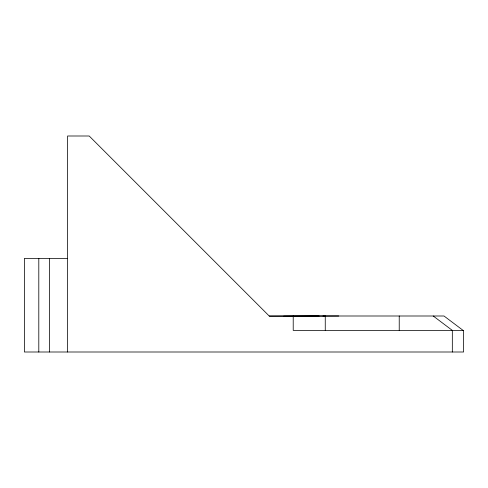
<?xml version="1.0" encoding="UTF-8"?>
<svg xmlns="http://www.w3.org/2000/svg" width="488" height="488" viewBox="0 0 488 488"><rect width="100%" height="100%" fill="white"/><g stroke="black" fill="none" stroke-linecap="round" stroke-linejoin="round"><path stroke-width="0.73" d="M67.6 352L67.6 135.999L89.2 135.999L269.376 316.175L338.733 315.998M283.601 316.175L319.115 315.998M67.6 258.402L24.4 258.402L24.4 352L463.6 352L463.6 330.4L293.215 330.4L293.215 315.998M269.199 315.998L444.007 315.998L463.112 330.4M323.013 315.998L325.258 316.175M433.216 315.998L452.327 330.4L452.327 352M399.227 315.998L399.227 330.4M325.258 315.998L325.258 330.4M49.599 258.402L49.599 352M38.802 258.402L38.802 352"/></g></svg>
